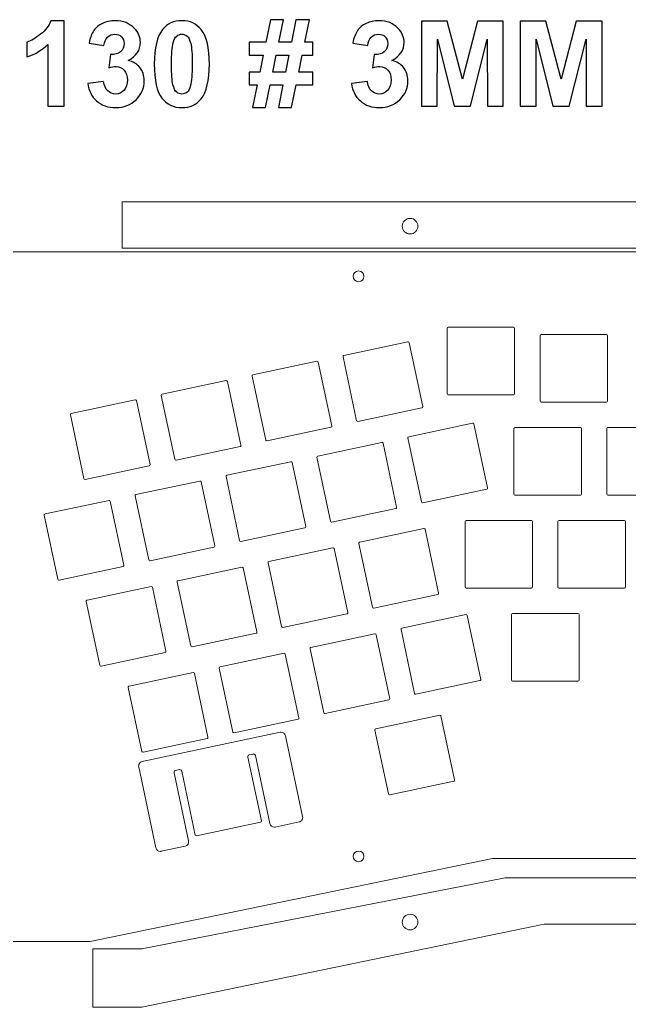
# Model space of a CAD drawing. Header units: centimetres. Extents: x -92.9 to 6.4, y -8.9 to 16.9.
# Drawn here: x -76.33 to -63.84, y -3.35 to 16.9 of the extents above; entities that cross this region are included whole.
import ezdxf

# ---------------------------------------------------------------- set-up
doc = ezdxf.new("R2010")
doc.units = ezdxf.units.CM
doc.header["$MEASUREMENT"] = 0
doc.layers.add('CASE_LAYER', color=7, linetype='Continuous')

msp = doc.modelspace()

# ---------------------------------------------------------------- linework, layer by layer
at = {"layer": 'CASE_LAYER', "color": 250}
for points, knots in [([(-75.42122, 15.12643), (-75.42122, 15.12643), (-75.75418, 15.12643), (-75.75418, 15.12643), (-75.75418, 15.12643), (-75.75418, 16.38615), (-75.75418, 16.38615), (-75.87569, 16.27192), (-76.01908, 16.18726), (-76.18434, 16.13258), (-76.18434, 16.13258), (-76.18434, 16.43637), (-76.18434, 16.43637), (-76.09726, 16.46473), (-76.00288, 16.5186), (-75.90121, 16.59839), (-75.79914, 16.67778), (-75.72947, 16.77054), (-75.69139, 16.87626), (-75.69139, 16.87626), (-75.42122, 16.87626), (-75.42122, 16.87626), (-75.42122, 16.87626), (-75.42122, 15.12643), (-75.42122, 15.12643)], [0, 0, 0, 0, 0.125, 0.125, 0.125, 0.25, 0.25, 0.25, 0.375, 0.375, 0.375, 0.5, 0.5, 0.5, 0.625, 0.625, 0.625, 0.75, 0.75, 0.75, 0.875, 0.875, 0.875, 1, 1, 1, 1]), ([(-74.93233, 15.58779), (-74.93233, 15.58779), (-74.6091, 15.62708), (-74.6091, 15.62708), (-74.59897, 15.54445), (-74.57143, 15.48126), (-74.52646, 15.43751), (-74.4815, 15.39377), (-74.42723, 15.37189), (-74.36363, 15.37189), (-74.29518, 15.37189), (-74.23766, 15.39822), (-74.19068, 15.45047), (-74.14409, 15.50272), (-74.1206, 15.5732), (-74.1206, 15.66232), (-74.1206, 15.74616), (-74.14288, 15.813), (-74.18784, 15.86201), (-74.2328, 15.91102), (-74.28748, 15.93573), (-74.35229, 15.93573), (-74.39482, 15.93573), (-74.44545, 15.92722), (-74.50459, 15.91061), (-74.50459, 15.91061), (-74.46773, 16.18119), (-74.46773, 16.18119), (-74.37781, 16.17876), (-74.30936, 16.19861), (-74.26196, 16.24033), (-74.21457, 16.28164), (-74.19108, 16.33713), (-74.19108, 16.4064), (-74.19108, 16.46513), (-74.2085, 16.51171), (-74.24333, 16.54695), (-74.27817, 16.58179), (-74.32434, 16.5992), (-74.38227, 16.5992), (-74.43938, 16.5992), (-74.48798, 16.57936), (-74.52808, 16.53966), (-74.56859, 16.49997), (-74.59289, 16.44204), (-74.6018, 16.36589), (-74.6018, 16.36589), (-74.90802, 16.41815), (-74.90802, 16.41815), (-74.88656, 16.52427), (-74.85456, 16.60893), (-74.81122, 16.67252), (-74.76828, 16.73571), (-74.70793, 16.78553), (-74.63097, 16.82198), (-74.55401, 16.85803), (-74.46733, 16.87626), (-74.37173, 16.87626), (-74.20809, 16.87626), (-74.07686, 16.82401), (-73.97802, 16.7191), (-73.89661, 16.63323), (-73.8557, 16.53602), (-73.8557, 16.42787), (-73.8557, 16.27476), (-73.93914, 16.15203), (-74.10642, 16.06089), (-74.00678, 16.03942), (-73.92739, 15.99162), (-73.86744, 15.91709), (-73.8079, 15.84256), (-73.77793, 15.75264), (-73.77793, 15.64733), (-73.77793, 15.49462), (-73.83382, 15.3642), (-73.94521, 15.25645), (-74.0566, 15.14871), (-74.19513, 15.09484), (-74.3612, 15.09484), (-74.51836, 15.09484), (-74.64879, 15.1402), (-74.75208, 15.23134), (-74.85577, 15.32207), (-74.91572, 15.44075), (-74.93233, 15.58779)], [0, 0, 0, 0, 0.03571429, 0.03571429, 0.03571429, 0.07142857, 0.07142857, 0.07142857, 0.10714286, 0.10714286, 0.10714286, 0.14285714, 0.14285714, 0.14285714, 0.17857143, 0.17857143, 0.17857143, 0.21428571, 0.21428571, 0.21428571, 0.25, 0.25, 0.25, 0.28571429, 0.28571429, 0.28571429, 0.32142857, 0.32142857, 0.32142857, 0.35714286, 0.35714286, 0.35714286, 0.39285714, 0.39285714, 0.39285714, 0.42857143, 0.42857143, 0.42857143, 0.46428571, 0.46428571, 0.46428571, 0.5, 0.5, 0.5, 0.53571429, 0.53571429, 0.53571429, 0.57142857, 0.57142857, 0.57142857, 0.60714286, 0.60714286, 0.60714286, 0.64285714, 0.64285714, 0.64285714, 0.67857143, 0.67857143, 0.67857143, 0.71428571, 0.71428571, 0.71428571, 0.75, 0.75, 0.75, 0.78571429, 0.78571429, 0.78571429, 0.82142857, 0.82142857, 0.82142857, 0.85714286, 0.85714286, 0.85714286, 0.89285714, 0.89285714, 0.89285714, 0.92857143, 0.92857143, 0.92857143, 0.96428571, 0.96428571, 0.96428571, 1, 1, 1, 1]), ([(-73.0059, 16.87626), (-72.83739, 16.87626), (-72.70575, 16.81591), (-72.61057, 16.6952), (-72.49756, 16.55262), (-72.44085, 16.31567), (-72.44085, 15.98514), (-72.44085, 15.65502), (-72.49796, 15.41766), (-72.61178, 15.27346), (-72.70616, 15.15438), (-72.83739, 15.09484), (-73.0059, 15.09484), (-73.17521, 15.09484), (-73.31171, 15.16005), (-73.41541, 15.29048), (-73.5191, 15.4209), (-73.57095, 15.65381), (-73.57095, 15.98838), (-73.57095, 16.31688), (-73.51383, 16.55343), (-73.40001, 16.69763), (-73.30564, 16.81672), (-73.1744, 16.87626), (-73.0059, 16.87626)], [0, 0, 0, 0, 0.125, 0.125, 0.125, 0.25, 0.25, 0.25, 0.375, 0.375, 0.375, 0.5, 0.5, 0.5, 0.625, 0.625, 0.625, 0.75, 0.75, 0.75, 0.875, 0.875, 0.875, 1, 1, 1, 1]), ([(-71.46184, 15.55903), (-71.46184, 15.55903), (-71.62427, 15.55903), (-71.62427, 15.55903), (-71.62427, 15.55903), (-71.62427, 15.8215), (-71.62427, 15.8215), (-71.62427, 15.8215), (-71.40837, 15.8215), (-71.40837, 15.8215), (-71.40837, 15.8215), (-71.33708, 16.17147), (-71.33708, 16.17147), (-71.33708, 16.17147), (-71.62427, 16.17147), (-71.62427, 16.17147), (-71.62427, 16.17147), (-71.62427, 16.43394), (-71.62427, 16.43394), (-71.62427, 16.43394), (-71.28362, 16.43394), (-71.28362, 16.43394), (-71.28362, 16.43394), (-71.18924, 16.8957), (-71.18924, 16.8957), (-71.18924, 16.8957), (-70.9215, 16.8957), (-70.9215, 16.8957), (-70.9215, 16.8957), (-71.01547, 16.43394), (-71.01547, 16.43394), (-71.01547, 16.43394), (-70.76029, 16.43394), (-70.76029, 16.43394), (-70.76029, 16.43394), (-70.66915, 16.8957), (-70.66915, 16.8957), (-70.66915, 16.8957), (-70.39169, 16.8957), (-70.39169, 16.8957), (-70.39169, 16.8957), (-70.48566, 16.43394), (-70.48566, 16.43394), (-70.48566, 16.43394), (-70.32405, 16.43394), (-70.32405, 16.43394), (-70.32405, 16.43394), (-70.32405, 16.17147), (-70.32405, 16.17147), (-70.32405, 16.17147), (-70.53872, 16.17147), (-70.53872, 16.17147), (-70.53872, 16.17147), (-70.60961, 15.8215), (-70.60961, 15.8215), (-70.60961, 15.8215), (-70.32405, 15.8215), (-70.32405, 15.8215), (-70.32405, 15.8215), (-70.32405, 15.55903), (-70.32405, 15.55903), (-70.32405, 15.55903), (-70.66308, 15.55903), (-70.66308, 15.55903), (-70.66308, 15.55903), (-70.75664, 15.09727), (-70.75664, 15.09727), (-70.75664, 15.09727), (-71.02398, 15.09727), (-71.02398, 15.09727), (-71.02398, 15.09727), (-70.93284, 15.55903), (-70.93284, 15.55903), (-70.93284, 15.55903), (-71.1941, 15.55903), (-71.1941, 15.55903), (-71.1941, 15.55903), (-71.28848, 15.09727), (-71.28848, 15.09727), (-71.28848, 15.09727), (-71.55622, 15.09727), (-71.55622, 15.09727), (-71.55622, 15.09727), (-71.46184, 15.55903), (-71.46184, 15.55903)], [0, 0, 0, 0, 0.03571429, 0.03571429, 0.03571429, 0.07142857, 0.07142857, 0.07142857, 0.10714286, 0.10714286, 0.10714286, 0.14285714, 0.14285714, 0.14285714, 0.17857143, 0.17857143, 0.17857143, 0.21428571, 0.21428571, 0.21428571, 0.25, 0.25, 0.25, 0.28571429, 0.28571429, 0.28571429, 0.32142857, 0.32142857, 0.32142857, 0.35714286, 0.35714286, 0.35714286, 0.39285714, 0.39285714, 0.39285714, 0.42857143, 0.42857143, 0.42857143, 0.46428571, 0.46428571, 0.46428571, 0.5, 0.5, 0.5, 0.53571429, 0.53571429, 0.53571429, 0.57142857, 0.57142857, 0.57142857, 0.60714286, 0.60714286, 0.60714286, 0.64285714, 0.64285714, 0.64285714, 0.67857143, 0.67857143, 0.67857143, 0.71428571, 0.71428571, 0.71428571, 0.75, 0.75, 0.75, 0.78571429, 0.78571429, 0.78571429, 0.82142857, 0.82142857, 0.82142857, 0.85714286, 0.85714286, 0.85714286, 0.89285714, 0.89285714, 0.89285714, 0.92857143, 0.92857143, 0.92857143, 0.96428571, 0.96428571, 0.96428571, 1, 1, 1, 1]), ([(-69.52691, 15.58779), (-69.52691, 15.58779), (-69.20368, 15.62708), (-69.20368, 15.62708), (-69.19355, 15.54445), (-69.16601, 15.48126), (-69.12104, 15.43751), (-69.07608, 15.39377), (-69.02181, 15.37189), (-68.95821, 15.37189), (-68.88976, 15.37189), (-68.83224, 15.39822), (-68.78526, 15.45047), (-68.73867, 15.50272), (-68.71518, 15.5732), (-68.71518, 15.66232), (-68.71518, 15.74616), (-68.73746, 15.813), (-68.78242, 15.86201), (-68.82738, 15.91102), (-68.88206, 15.93573), (-68.94687, 15.93573), (-68.9894, 15.93573), (-69.04003, 15.92722), (-69.09917, 15.91061), (-69.09917, 15.91061), (-69.06231, 16.18119), (-69.06231, 16.18119), (-68.97239, 16.17876), (-68.90394, 16.19861), (-68.85654, 16.24033), (-68.80915, 16.28164), (-68.78566, 16.33713), (-68.78566, 16.4064), (-68.78566, 16.46513), (-68.80308, 16.51171), (-68.83791, 16.54695), (-68.87275, 16.58179), (-68.91892, 16.5992), (-68.97685, 16.5992), (-69.03396, 16.5992), (-69.08256, 16.57936), (-69.12266, 16.53966), (-69.16317, 16.49997), (-69.18747, 16.44204), (-69.19638, 16.36589), (-69.19638, 16.36589), (-69.5026, 16.41815), (-69.5026, 16.41815), (-69.48114, 16.52427), (-69.44914, 16.60893), (-69.4058, 16.67252), (-69.36286, 16.73571), (-69.30251, 16.78553), (-69.22555, 16.82198), (-69.14859, 16.85803), (-69.06191, 16.87626), (-68.96631, 16.87626), (-68.80267, 16.87626), (-68.67144, 16.82401), (-68.5726, 16.7191), (-68.49119, 16.63323), (-68.45028, 16.53602), (-68.45028, 16.42787), (-68.45028, 16.27476), (-68.53372, 16.15203), (-68.701, 16.06089), (-68.60136, 16.03942), (-68.52197, 15.99162), (-68.46202, 15.91709), (-68.40248, 15.84256), (-68.37251, 15.75264), (-68.37251, 15.64733), (-68.37251, 15.49462), (-68.4284, 15.3642), (-68.53979, 15.25645), (-68.65118, 15.14871), (-68.78971, 15.09484), (-68.95578, 15.09484), (-69.11294, 15.09484), (-69.24337, 15.1402), (-69.34666, 15.23134), (-69.45035, 15.32207), (-69.5103, 15.44075), (-69.52691, 15.58779)], [0, 0, 0, 0, 0.03571429, 0.03571429, 0.03571429, 0.07142857, 0.07142857, 0.07142857, 0.10714286, 0.10714286, 0.10714286, 0.14285714, 0.14285714, 0.14285714, 0.17857143, 0.17857143, 0.17857143, 0.21428571, 0.21428571, 0.21428571, 0.25, 0.25, 0.25, 0.28571429, 0.28571429, 0.28571429, 0.32142857, 0.32142857, 0.32142857, 0.35714286, 0.35714286, 0.35714286, 0.39285714, 0.39285714, 0.39285714, 0.42857143, 0.42857143, 0.42857143, 0.46428571, 0.46428571, 0.46428571, 0.5, 0.5, 0.5, 0.53571429, 0.53571429, 0.53571429, 0.57142857, 0.57142857, 0.57142857, 0.60714286, 0.60714286, 0.60714286, 0.64285714, 0.64285714, 0.64285714, 0.67857143, 0.67857143, 0.67857143, 0.71428571, 0.71428571, 0.71428571, 0.75, 0.75, 0.75, 0.78571429, 0.78571429, 0.78571429, 0.82142857, 0.82142857, 0.82142857, 0.85714286, 0.85714286, 0.85714286, 0.89285714, 0.89285714, 0.89285714, 0.92857143, 0.92857143, 0.92857143, 0.96428571, 0.96428571, 0.96428571, 1, 1, 1, 1]), ([(-68.09505, 15.12643), (-68.09505, 15.12643), (-68.09505, 16.86654), (-68.09505, 16.86654), (-68.09505, 16.86654), (-67.56726, 16.86654), (-67.56726, 16.86654), (-67.56726, 16.86654), (-67.25537, 15.67973), (-67.25537, 15.67973), (-67.25537, 15.67973), (-66.94713, 16.86654), (-66.94713, 16.86654), (-66.94713, 16.86654), (-66.41813, 16.86654), (-66.41813, 16.86654), (-66.41813, 16.86654), (-66.41813, 15.12643), (-66.41813, 15.12643), (-66.41813, 15.12643), (-66.74379, 15.12643), (-66.74379, 15.12643), (-66.74379, 15.12643), (-66.745, 16.49632), (-66.745, 16.49632), (-66.745, 16.49632), (-67.08808, 15.12643), (-67.08808, 15.12643), (-67.08808, 15.12643), (-67.42671, 15.12643), (-67.42671, 15.12643), (-67.42671, 15.12643), (-67.76817, 16.49632), (-67.76817, 16.49632), (-67.76817, 16.49632), (-67.76938, 15.12643), (-67.76938, 15.12643), (-67.76938, 15.12643), (-68.09505, 15.12643), (-68.09505, 15.12643)], [0, 0, 0, 0, 0.07692308, 0.07692308, 0.07692308, 0.15384615, 0.15384615, 0.15384615, 0.23076923, 0.23076923, 0.23076923, 0.30769231, 0.30769231, 0.30769231, 0.38461538, 0.38461538, 0.38461538, 0.46153846, 0.46153846, 0.46153846, 0.53846154, 0.53846154, 0.53846154, 0.61538462, 0.61538462, 0.61538462, 0.69230769, 0.69230769, 0.69230769, 0.76923077, 0.76923077, 0.76923077, 0.84615385, 0.84615385, 0.84615385, 0.92307692, 0.92307692, 0.92307692, 1, 1, 1, 1]), ([(-66.07059, 15.12643), (-66.07059, 15.12643), (-66.07059, 16.86654), (-66.07059, 16.86654), (-66.07059, 16.86654), (-65.5428, 16.86654), (-65.5428, 16.86654), (-65.5428, 16.86654), (-65.23091, 15.67973), (-65.23091, 15.67973), (-65.23091, 15.67973), (-64.92267, 16.86654), (-64.92267, 16.86654), (-64.92267, 16.86654), (-64.39367, 16.86654), (-64.39367, 16.86654), (-64.39367, 16.86654), (-64.39367, 15.12643), (-64.39367, 15.12643), (-64.39367, 15.12643), (-64.71933, 15.12643), (-64.71933, 15.12643), (-64.71933, 15.12643), (-64.72054, 16.49632), (-64.72054, 16.49632), (-64.72054, 16.49632), (-65.06362, 15.12643), (-65.06362, 15.12643), (-65.06362, 15.12643), (-65.40225, 15.12643), (-65.40225, 15.12643), (-65.40225, 15.12643), (-65.74371, 16.49632), (-65.74371, 16.49632), (-65.74371, 16.49632), (-65.74492, 15.12643), (-65.74492, 15.12643), (-65.74492, 15.12643), (-66.07059, 15.12643), (-66.07059, 15.12643)], [0, 0, 0, 0, 0.07692308, 0.07692308, 0.07692308, 0.15384615, 0.15384615, 0.15384615, 0.23076923, 0.23076923, 0.23076923, 0.30769231, 0.30769231, 0.30769231, 0.38461538, 0.38461538, 0.38461538, 0.46153846, 0.46153846, 0.46153846, 0.53846154, 0.53846154, 0.53846154, 0.61538462, 0.61538462, 0.61538462, 0.69230769, 0.69230769, 0.69230769, 0.76923077, 0.76923077, 0.76923077, 0.84615385, 0.84615385, 0.84615385, 0.92307692, 0.92307692, 0.92307692, 1, 1, 1, 1]), ([(-73.0059, 16.5992), (-73.04559, 16.5992), (-73.08124, 16.58624), (-73.11202, 16.56032), (-73.14321, 16.5348), (-73.16751, 16.48862), (-73.18453, 16.42179), (-73.20721, 16.33551), (-73.21855, 16.1897), (-73.21855, 15.98514), (-73.21855, 15.78019), (-73.20842, 15.63963), (-73.18817, 15.56308), (-73.16792, 15.48652), (-73.1424, 15.43549), (-73.11162, 15.40997), (-73.08083, 15.38445), (-73.04559, 15.37189), (-73.0059, 15.37189), (-72.9662, 15.37189), (-72.93056, 15.38485), (-72.89937, 15.41078), (-72.86858, 15.4363), (-72.84428, 15.48247), (-72.82727, 15.54931), (-72.80459, 15.63477), (-72.79324, 15.78019), (-72.79324, 15.98514), (-72.79324, 16.1897), (-72.80337, 16.33025), (-72.82362, 16.4068), (-72.84388, 16.48336), (-72.86939, 16.5348), (-72.90018, 16.56032), (-72.93096, 16.58624), (-72.9662, 16.5992), (-73.0059, 16.5992)], [0, 0, 0, 0, 0.08333333, 0.08333333, 0.08333333, 0.16666667, 0.16666667, 0.16666667, 0.25, 0.25, 0.25, 0.33333333, 0.33333333, 0.33333333, 0.41666667, 0.41666667, 0.41666667, 0.5, 0.5, 0.5, 0.58333333, 0.58333333, 0.58333333, 0.66666667, 0.66666667, 0.66666667, 0.75, 0.75, 0.75, 0.83333333, 0.83333333, 0.83333333, 0.91666667, 0.91666667, 0.91666667, 1, 1, 1, 1]), ([(-71.06934, 16.17147), (-71.06934, 16.17147), (-71.14063, 15.8215), (-71.14063, 15.8215), (-71.14063, 15.8215), (-70.88099, 15.8215), (-70.88099, 15.8215), (-70.88099, 15.8215), (-70.81214, 16.17147), (-70.81214, 16.17147), (-70.81214, 16.17147), (-71.06934, 16.17147), (-71.06934, 16.17147)], [0, 0, 0, 0, 0.25, 0.25, 0.25, 0.5, 0.5, 0.5, 0.75, 0.75, 0.75, 1, 1, 1, 1])]:
    msp.add_open_spline(points, degree=3, knots=knots, dxfattribs=at)
at = {"layer": 'CASE_LAYER', "lineweight": 9}
for points, knots in [([(-74.22717, 12.21403), (-74.22717, 12.21403), (-56.07798, 12.21406), (-56.07798, 12.21406), (-55.96752, 12.2141), (-55.87798, 12.12452), (-55.87798, 12.01406), (-55.87798, 12.01406), (-55.87798, 6.94624), (-55.87798, 6.94624), (-55.87798, 6.94624), (-54.92816, 6.94624), (-54.92816, 6.94624), (-54.92816, 6.94624), (-54.92816, 12.96403), (-54.92816, 12.96403), (-54.9282, 13.07449), (-55.0177, 13.16403), (-55.12816, 13.16403), (-55.12816, 13.16403), (-74.22717, 13.16403), (-74.22717, 13.16403), (-74.22717, 13.16403), (-74.22717, 12.21403), (-74.22717, 12.21403)], [0, 0, 0, 0, 0.125, 0.125, 0.125, 0.25, 0.25, 0.25, 0.375, 0.375, 0.375, 0.5, 0.5, 0.5, 0.625, 0.625, 0.625, 0.75, 0.75, 0.75, 0.875, 0.875, 0.875, 1, 1, 1, 1]), ([(-68.32716, 12.50403), (-68.32716, 12.50403), (-68.32716, 12.50403), (-68.32716, 12.50403), (-68.41516, 12.50403), (-68.48716, 12.57603), (-68.48716, 12.66403), (-68.48716, 12.66403), (-68.48716, 12.66403), (-68.48716, 12.66403), (-68.48716, 12.75203), (-68.41516, 12.82403), (-68.32716, 12.82403), (-68.32716, 12.82403), (-68.32716, 12.82403), (-68.32716, 12.82403), (-68.23916, 12.82403), (-68.16716, 12.75203), (-68.16716, 12.66403), (-68.16716, 12.66403), (-68.16716, 12.66403), (-68.16716, 12.66403), (-68.16716, 12.57603), (-68.23916, 12.50403), (-68.32716, 12.50403)], [0, 0, 0, 0, 0.125, 0.125, 0.125, 0.25, 0.25, 0.25, 0.375, 0.375, 0.375, 0.5, 0.5, 0.5, 0.625, 0.625, 0.625, 0.75, 0.75, 0.75, 0.875, 0.875, 0.875, 1, 1, 1, 1]), ([(-56.18382, -0.30028), (-56.18382, -0.30028), (-66.63666, -0.30028), (-66.63666, -0.30028), (-66.63666, -0.30028), (-74.88282, -2.00048), (-74.88282, -2.00048), (-74.88282, -2.00048), (-76.88282, -2.00048), (-76.88282, -2.00048), (-76.88282, -2.00048), (-85.12899, -0.30028), (-85.12899, -0.30028), (-85.12899, -0.30028), (-91.69256, -0.30028), (-91.69256, -0.30028), (-91.80302, -0.30028), (-91.89256, -0.21074), (-91.89256, -0.10028), (-91.89256, -0.10028), (-91.89256, 11.93547), (-91.89256, 11.93547), (-91.89256, 12.04593), (-91.80302, 12.13547), (-91.69256, 12.13547), (-91.69256, 12.13547), (-56.18382, 12.13547), (-56.18382, 12.13547), (-56.07336, 12.13547), (-55.98382, 12.04593), (-55.98382, 11.93547), (-55.98382, 11.93547), (-55.98382, -0.10028), (-55.98382, -0.10028), (-55.98382, -0.21074), (-56.07336, -0.30028), (-56.18382, -0.30028)], [0, 0, 0, 0, 0.08333333, 0.08333333, 0.08333333, 0.16666667, 0.16666667, 0.16666667, 0.25, 0.25, 0.25, 0.33333333, 0.33333333, 0.33333333, 0.41666667, 0.41666667, 0.41666667, 0.5, 0.5, 0.5, 0.58333333, 0.58333333, 0.58333333, 0.66666667, 0.66666667, 0.66666667, 0.75, 0.75, 0.75, 0.83333333, 0.83333333, 0.83333333, 0.91666667, 0.91666667, 0.91666667, 1, 1, 1, 1]), ([(-69.38282, 11.52547), (-69.38282, 11.52547), (-69.38282, 11.52547), (-69.38282, 11.52547), (-69.44332, 11.52547), (-69.49282, 11.57497), (-69.49282, 11.63547), (-69.49282, 11.63547), (-69.49282, 11.63547), (-69.49282, 11.63547), (-69.49282, 11.69597), (-69.44332, 11.74547), (-69.38282, 11.74547), (-69.38282, 11.74547), (-69.38282, 11.74547), (-69.38282, 11.74547), (-69.32232, 11.74547), (-69.27282, 11.69597), (-69.27282, 11.63547), (-69.27282, 11.63547), (-69.27282, 11.63547), (-69.27282, 11.63547), (-69.27282, 11.57497), (-69.32232, 11.52547), (-69.38282, 11.52547)], [0, 0, 0, 0, 0.125, 0.125, 0.125, 0.25, 0.25, 0.25, 0.375, 0.375, 0.375, 0.5, 0.5, 0.5, 0.625, 0.625, 0.625, 0.75, 0.75, 0.75, 0.875, 0.875, 0.875, 1, 1, 1, 1]), ([(-67.54681, 9.206), (-67.55921, 9.206), (-67.56931, 9.21611), (-67.56931, 9.22851), (-67.56931, 9.22851), (-67.56931, 10.56851), (-67.56931, 10.56851), (-67.56931, 10.58092), (-67.55921, 10.59101), (-67.54681, 10.59101), (-67.54681, 10.59101), (-66.20681, 10.59101), (-66.20681, 10.59101), (-66.1944, 10.59101), (-66.18431, 10.58092), (-66.18431, 10.56851), (-66.18431, 10.56851), (-66.18431, 9.22851), (-66.18431, 9.22851), (-66.18431, 9.21611), (-66.1944, 9.206), (-66.20681, 9.206), (-66.20681, 9.206), (-67.54681, 9.206), (-67.54681, 9.206)], [0, 0, 0, 0, 0.125, 0.125, 0.125, 0.25, 0.25, 0.25, 0.375, 0.375, 0.375, 0.5, 0.5, 0.5, 0.625, 0.625, 0.625, 0.75, 0.75, 0.75, 0.875, 0.875, 0.875, 1, 1, 1, 1]), ([(-65.64181, 9.05596), (-65.65421, 9.05596), (-65.66431, 9.06607), (-65.66431, 9.07848), (-65.66431, 9.07848), (-65.66431, 10.41846), (-65.66431, 10.41846), (-65.66431, 10.43087), (-65.65421, 10.44098), (-65.64181, 10.44098), (-65.64181, 10.44098), (-64.30181, 10.44098), (-64.30181, 10.44098), (-64.2894, 10.44098), (-64.27931, 10.43087), (-64.27931, 10.41846), (-64.27931, 10.41846), (-64.27931, 9.07848), (-64.27931, 9.07848), (-64.27931, 9.06607), (-64.2894, 9.05596), (-64.30181, 9.05596), (-64.30181, 9.05596), (-65.64181, 9.05596), (-65.64181, 9.05596)], [0, 0, 0, 0, 0.125, 0.125, 0.125, 0.25, 0.25, 0.25, 0.375, 0.375, 0.375, 0.5, 0.5, 0.5, 0.625, 0.625, 0.625, 0.75, 0.75, 0.75, 0.875, 0.875, 0.875, 1, 1, 1, 1]), ([(-69.40089, 8.65933), (-69.41143, 8.65933), (-69.42067, 8.66682), (-69.42287, 8.67716), (-69.42287, 8.67716), (-69.70148, 9.98788), (-69.70148, 9.98788), (-69.70272, 9.99375), (-69.70161, 9.99976), (-69.69834, 10.00481), (-69.69507, 10.00984), (-69.69004, 10.01332), (-69.68415, 10.01456), (-69.68415, 10.01456), (-68.37343, 10.29317), (-68.37343, 10.29317), (-68.37188, 10.29349), (-68.37029, 10.29367), (-68.36871, 10.29367), (-68.3582, 10.29367), (-68.34897, 10.28617), (-68.34676, 10.27582), (-68.34676, 10.27582), (-68.06816, 8.9651), (-68.06816, 8.9651), (-68.06557, 8.95297), (-68.07332, 8.94102), (-68.08545, 8.93843), (-68.08545, 8.93843), (-69.39617, 8.65983), (-69.39617, 8.65983), (-69.39772, 8.6595), (-69.39934, 8.65933), (-69.40089, 8.65933)], [0, 0, 0, 0, 0.09090909, 0.09090909, 0.09090909, 0.18181818, 0.18181818, 0.18181818, 0.27272727, 0.27272727, 0.27272727, 0.36363636, 0.36363636, 0.36363636, 0.45454545, 0.45454545, 0.45454545, 0.54545455, 0.54545455, 0.54545455, 0.63636364, 0.63636364, 0.63636364, 0.72727273, 0.72727273, 0.72727273, 0.81818182, 0.81818182, 0.81818182, 0.90909091, 0.90909091, 0.90909091, 1, 1, 1, 1]), ([(-71.26427, 8.26325), (-71.27482, 8.26325), (-71.28405, 8.27074), (-71.28625, 8.28109), (-71.28625, 8.28109), (-71.56486, 9.59181), (-71.56486, 9.59181), (-71.56744, 9.60392), (-71.55966, 9.61589), (-71.54753, 9.61848), (-71.54753, 9.61848), (-70.23681, 9.89708), (-70.23681, 9.89708), (-70.23526, 9.89741), (-70.23367, 9.89758), (-70.23209, 9.89758), (-70.22155, 9.89758), (-70.21231, 9.89009), (-70.21011, 9.87975), (-70.21011, 9.87975), (-69.93151, 8.56903), (-69.93151, 8.56903), (-69.92892, 8.55691), (-69.93671, 8.54493), (-69.94883, 8.54235), (-69.94883, 8.54235), (-71.25955, 8.26375), (-71.25955, 8.26375), (-71.26111, 8.26342), (-71.26269, 8.26325), (-71.26427, 8.26325)], [0, 0, 0, 0, 0.1, 0.1, 0.1, 0.2, 0.2, 0.2, 0.3, 0.3, 0.3, 0.4, 0.4, 0.4, 0.5, 0.5, 0.5, 0.6, 0.6, 0.6, 0.7, 0.7, 0.7, 0.8, 0.8, 0.8, 0.9, 0.9, 0.9, 1, 1, 1, 1]), ([(-73.12766, 7.86718), (-73.13817, 7.86718), (-73.1474, 7.87467), (-73.1496, 7.88503), (-73.1496, 7.88503), (-73.42821, 9.19573), (-73.42821, 9.19573), (-73.43079, 9.20786), (-73.42304, 9.21983), (-73.41091, 9.22241), (-73.41091, 9.22241), (-72.10019, 9.50102), (-72.10019, 9.50102), (-72.09864, 9.50134), (-72.09706, 9.50152), (-72.09547, 9.50152), (-72.08493, 9.50152), (-72.0757, 9.49402), (-72.07349, 9.48367), (-72.07349, 9.48367), (-71.79489, 8.17297), (-71.79489, 8.17297), (-71.79365, 8.16709), (-71.79475, 8.16108), (-71.79802, 8.15604), (-71.8013, 8.15101), (-71.80633, 8.14753), (-71.81222, 8.14629), (-71.81222, 8.14629), (-73.12294, 7.86768), (-73.12294, 7.86768), (-73.12449, 7.86735), (-73.12607, 7.86718), (-73.12766, 7.86718)], [0, 0, 0, 0, 0.09090909, 0.09090909, 0.09090909, 0.18181818, 0.18181818, 0.18181818, 0.27272727, 0.27272727, 0.27272727, 0.36363636, 0.36363636, 0.36363636, 0.45454545, 0.45454545, 0.45454545, 0.54545455, 0.54545455, 0.54545455, 0.63636364, 0.63636364, 0.63636364, 0.72727273, 0.72727273, 0.72727273, 0.81818182, 0.81818182, 0.81818182, 0.90909091, 0.90909091, 0.90909091, 1, 1, 1, 1]), ([(-74.99101, 7.47112), (-75.00155, 7.47112), (-75.0108, 7.47861), (-75.01299, 7.48894), (-75.01299, 7.48894), (-75.29159, 8.79967), (-75.29159, 8.79967), (-75.29418, 8.81179), (-75.28639, 8.82376), (-75.27425, 8.82635), (-75.27425, 8.82635), (-73.96354, 9.10494), (-73.96354, 9.10494), (-73.96199, 9.10526), (-73.96041, 9.10543), (-73.95884, 9.10543), (-73.9483, 9.10543), (-73.93905, 9.09794), (-73.93686, 9.08761), (-73.93686, 9.08761), (-73.65827, 7.77689), (-73.65827, 7.77689), (-73.65569, 7.76476), (-73.66344, 7.7528), (-73.67557, 7.75022), (-73.67557, 7.75022), (-74.9863, 7.47162), (-74.9863, 7.47162), (-74.98785, 7.47129), (-74.98944, 7.47112), (-74.99101, 7.47112)], [0, 0, 0, 0, 0.1, 0.1, 0.1, 0.2, 0.2, 0.2, 0.3, 0.3, 0.3, 0.4, 0.4, 0.4, 0.5, 0.5, 0.5, 0.6, 0.6, 0.6, 0.7, 0.7, 0.7, 0.8, 0.8, 0.8, 0.9, 0.9, 0.9, 1, 1, 1, 1]), ([(-68.07315, 6.99399), (-68.08369, 6.99399), (-68.09293, 7.00148), (-68.09513, 7.01183), (-68.09513, 7.01183), (-68.37374, 8.32254), (-68.37374, 8.32254), (-68.37632, 8.33466), (-68.36853, 8.34664), (-68.35641, 8.34922), (-68.35641, 8.34922), (-67.04569, 8.62782), (-67.04569, 8.62782), (-67.04414, 8.62815), (-67.04255, 8.62832), (-67.04097, 8.62832), (-67.03042, 8.62832), (-67.02119, 8.62083), (-67.01899, 8.61048), (-67.01899, 8.61048), (-66.74038, 7.29977), (-66.74038, 7.29977), (-66.7378, 7.28765), (-66.74558, 7.27568), (-66.75771, 7.27309), (-66.75771, 7.27309), (-68.06843, 6.99449), (-68.06843, 6.99449), (-68.06998, 6.99416), (-68.07157, 6.99399), (-68.07315, 6.99399)], [0, 0, 0, 0, 0.1, 0.1, 0.1, 0.2, 0.2, 0.2, 0.3, 0.3, 0.3, 0.4, 0.4, 0.4, 0.5, 0.5, 0.5, 0.6, 0.6, 0.6, 0.7, 0.7, 0.7, 0.8, 0.8, 0.8, 0.9, 0.9, 0.9, 1, 1, 1, 1]), ([(-66.1778, 7.15096), (-66.1902, 7.15096), (-66.20029, 7.16107), (-66.20029, 7.17348), (-66.20029, 7.17348), (-66.20029, 8.51346), (-66.20029, 8.51346), (-66.20029, 8.52587), (-66.1902, 8.53598), (-66.1778, 8.53598), (-66.1778, 8.53598), (-64.83779, 8.53598), (-64.83779, 8.53598), (-64.82539, 8.53598), (-64.81533, 8.52587), (-64.81533, 8.51346), (-64.81533, 8.51346), (-64.81533, 7.17348), (-64.81533, 7.17348), (-64.81533, 7.16107), (-64.82539, 7.15096), (-64.83779, 7.15096), (-64.83779, 7.15096), (-66.1778, 7.15096), (-66.1778, 7.15096)], [0, 0, 0, 0, 0.125, 0.125, 0.125, 0.25, 0.25, 0.25, 0.375, 0.375, 0.375, 0.5, 0.5, 0.5, 0.625, 0.625, 0.625, 0.75, 0.75, 0.75, 0.875, 0.875, 0.875, 1, 1, 1, 1]), ([(-64.2728, 7.15096), (-64.2852, 7.15096), (-64.29529, 7.16107), (-64.29529, 7.17348), (-64.29529, 7.17348), (-64.29529, 8.51346), (-64.29529, 8.51346), (-64.29529, 8.52587), (-64.2852, 8.53598), (-64.2728, 8.53598), (-64.2728, 8.53598), (-62.93279, 8.53598), (-62.93279, 8.53598), (-62.92039, 8.53598), (-62.91033, 8.52587), (-62.91033, 8.51346), (-62.91033, 8.51346), (-62.91033, 7.17348), (-62.91033, 7.17348), (-62.91033, 7.16107), (-62.92039, 7.15096), (-62.93279, 7.15096), (-62.93279, 7.15096), (-64.2728, 7.15096), (-64.2728, 7.15096)], [0, 0, 0, 0, 0.125, 0.125, 0.125, 0.25, 0.25, 0.25, 0.375, 0.375, 0.375, 0.5, 0.5, 0.5, 0.625, 0.625, 0.625, 0.75, 0.75, 0.75, 0.875, 0.875, 0.875, 1, 1, 1, 1]), ([(-69.93653, 6.59792), (-69.94708, 6.59792), (-69.95631, 6.60541), (-69.95848, 6.61573), (-69.95848, 6.61573), (-70.23709, 7.92647), (-70.23709, 7.92647), (-70.23967, 7.9386), (-70.23192, 7.95057), (-70.21979, 7.95315), (-70.21979, 7.95315), (-68.90907, 8.23174), (-68.90907, 8.23174), (-68.90752, 8.23207), (-68.9059, 8.23224), (-68.90435, 8.23224), (-68.89381, 8.23224), (-68.88458, 8.22475), (-68.88237, 8.21441), (-68.88237, 8.21441), (-68.60377, 6.90369), (-68.60377, 6.90369), (-68.60253, 6.89782), (-68.60363, 6.89179), (-68.6069, 6.88676), (-68.61017, 6.88173), (-68.6152, 6.87827), (-68.62109, 6.87703), (-68.62109, 6.87703), (-69.93182, 6.59842), (-69.93182, 6.59842), (-69.93337, 6.59809), (-69.93495, 6.59792), (-69.93653, 6.59792)], [0, 0, 0, 0, 0.09090909, 0.09090909, 0.09090909, 0.18181818, 0.18181818, 0.18181818, 0.27272727, 0.27272727, 0.27272727, 0.36363636, 0.36363636, 0.36363636, 0.45454545, 0.45454545, 0.45454545, 0.54545455, 0.54545455, 0.54545455, 0.63636364, 0.63636364, 0.63636364, 0.72727273, 0.72727273, 0.72727273, 0.81818182, 0.81818182, 0.81818182, 0.90909091, 0.90909091, 0.90909091, 1, 1, 1, 1]), ([(-71.79988, 6.20184), (-71.81043, 6.20184), (-71.81966, 6.20933), (-71.82186, 6.21968), (-71.82186, 6.21968), (-72.10047, 7.53041), (-72.10047, 7.53041), (-72.10171, 7.53628), (-72.10061, 7.54227), (-72.09733, 7.54732), (-72.09406, 7.55235), (-72.08903, 7.55583), (-72.08314, 7.55707), (-72.08314, 7.55707), (-70.77242, 7.83568), (-70.77242, 7.83568), (-70.77087, 7.836), (-70.76928, 7.83618), (-70.7677, 7.83618), (-70.75719, 7.83618), (-70.74796, 7.82868), (-70.74575, 7.81835), (-70.74575, 7.81835), (-70.46715, 6.50763), (-70.46715, 6.50763), (-70.46456, 6.4955), (-70.47232, 6.48353), (-70.48444, 6.48094), (-70.48444, 6.48094), (-71.79516, 6.20234), (-71.79516, 6.20234), (-71.79671, 6.20201), (-71.7983, 6.20184), (-71.79988, 6.20184)], [0, 0, 0, 0, 0.09090909, 0.09090909, 0.09090909, 0.18181818, 0.18181818, 0.18181818, 0.27272727, 0.27272727, 0.27272727, 0.36363636, 0.36363636, 0.36363636, 0.45454545, 0.45454545, 0.45454545, 0.54545455, 0.54545455, 0.54545455, 0.63636364, 0.63636364, 0.63636364, 0.72727273, 0.72727273, 0.72727273, 0.81818182, 0.81818182, 0.81818182, 0.90909091, 0.90909091, 0.90909091, 1, 1, 1, 1]), ([(-73.66327, 5.80577), (-73.67381, 5.80577), (-73.68304, 5.81327), (-73.68525, 5.8236), (-73.68525, 5.8236), (-73.96383, 7.13432), (-73.96383, 7.13432), (-73.96509, 7.1402), (-73.96397, 7.14621), (-73.9607, 7.15126), (-73.95743, 7.15629), (-73.9524, 7.15977), (-73.94651, 7.16101), (-73.94651, 7.16101), (-72.6358, 7.43961), (-72.6358, 7.43961), (-72.63425, 7.43994), (-72.63267, 7.44011), (-72.63108, 7.44011), (-72.62054, 7.44011), (-72.61131, 7.43262), (-72.6091, 7.42226), (-72.6091, 7.42226), (-72.3305, 6.11154), (-72.3305, 6.11154), (-72.32926, 6.10569), (-72.33036, 6.09967), (-72.33363, 6.09463), (-72.33691, 6.0896), (-72.34197, 6.08612), (-72.34783, 6.08488), (-72.34783, 6.08488), (-73.65855, 5.80627), (-73.65855, 5.80627), (-73.6601, 5.80595), (-73.66168, 5.80577), (-73.66327, 5.80577)], [0, 0, 0, 0, 0.08333333, 0.08333333, 0.08333333, 0.16666667, 0.16666667, 0.16666667, 0.25, 0.25, 0.25, 0.33333333, 0.33333333, 0.33333333, 0.41666667, 0.41666667, 0.41666667, 0.5, 0.5, 0.5, 0.58333333, 0.58333333, 0.58333333, 0.66666667, 0.66666667, 0.66666667, 0.75, 0.75, 0.75, 0.83333333, 0.83333333, 0.83333333, 0.91666667, 0.91666667, 0.91666667, 1, 1, 1, 1]), ([(-75.52663, 5.40971), (-75.53717, 5.40971), (-75.54643, 5.4172), (-75.54861, 5.42754), (-75.54861, 5.42754), (-75.82722, 6.73826), (-75.82722, 6.73826), (-75.82848, 6.74413), (-75.82736, 6.75014), (-75.82408, 6.75519), (-75.82081, 6.76022), (-75.81576, 6.76368), (-75.80989, 6.76492), (-75.80989, 6.76492), (-74.49915, 7.04353), (-74.49915, 7.04353), (-74.4976, 7.04385), (-74.49602, 7.04403), (-74.49445, 7.04403), (-74.48392, 7.04403), (-74.47467, 7.03653), (-74.47249, 7.0262), (-74.47249, 7.0262), (-74.19388, 5.71548), (-74.19388, 5.71548), (-74.1913, 5.70335), (-74.19907, 5.69138), (-74.21121, 5.6888), (-74.21121, 5.6888), (-75.52193, 5.41021), (-75.52193, 5.41021), (-75.52348, 5.40988), (-75.52507, 5.40971), (-75.52663, 5.40971)], [0, 0, 0, 0, 0.09090909, 0.09090909, 0.09090909, 0.18181818, 0.18181818, 0.18181818, 0.27272727, 0.27272727, 0.27272727, 0.36363636, 0.36363636, 0.36363636, 0.45454545, 0.45454545, 0.45454545, 0.54545455, 0.54545455, 0.54545455, 0.63636364, 0.63636364, 0.63636364, 0.72727273, 0.72727273, 0.72727273, 0.81818182, 0.81818182, 0.81818182, 0.90909091, 0.90909091, 0.90909091, 1, 1, 1, 1]), ([(-67.1788, 5.24596), (-67.19121, 5.24596), (-67.2013, 5.25607), (-67.2013, 5.26848), (-67.2013, 5.26848), (-67.2013, 6.60846), (-67.2013, 6.60846), (-67.2013, 6.62087), (-67.19121, 6.63098), (-67.1788, 6.63098), (-67.1788, 6.63098), (-65.8388, 6.63098), (-65.8388, 6.63098), (-65.8264, 6.63098), (-65.8163, 6.62087), (-65.8163, 6.60846), (-65.8163, 6.60846), (-65.8163, 5.26848), (-65.8163, 5.26848), (-65.8163, 5.25607), (-65.8264, 5.24596), (-65.8388, 5.24596), (-65.8388, 5.24596), (-67.1788, 5.24596), (-67.1788, 5.24596)], [0, 0, 0, 0, 0.125, 0.125, 0.125, 0.25, 0.25, 0.25, 0.375, 0.375, 0.375, 0.5, 0.5, 0.5, 0.625, 0.625, 0.625, 0.75, 0.75, 0.75, 0.875, 0.875, 0.875, 1, 1, 1, 1]), ([(-65.2738, 5.24596), (-65.28621, 5.24596), (-65.2963, 5.25607), (-65.2963, 5.26848), (-65.2963, 5.26848), (-65.2963, 6.60846), (-65.2963, 6.60846), (-65.2963, 6.62087), (-65.28621, 6.63098), (-65.2738, 6.63098), (-65.2738, 6.63098), (-63.9338, 6.63098), (-63.9338, 6.63098), (-63.9214, 6.63098), (-63.9113, 6.62087), (-63.9113, 6.60846), (-63.9113, 6.60846), (-63.9113, 5.26848), (-63.9113, 5.26848), (-63.9113, 5.25607), (-63.9214, 5.24596), (-63.9338, 5.24596), (-63.9338, 5.24596), (-65.2738, 5.24596), (-65.2738, 5.24596)], [0, 0, 0, 0, 0.125, 0.125, 0.125, 0.25, 0.25, 0.25, 0.375, 0.375, 0.375, 0.5, 0.5, 0.5, 0.625, 0.625, 0.625, 0.75, 0.75, 0.75, 0.875, 0.875, 0.875, 1, 1, 1, 1]), ([(-69.07461, 4.83357), (-69.08515, 4.83357), (-69.09438, 4.84106), (-69.09659, 4.8514), (-69.09659, 4.8514), (-69.37519, 6.16212), (-69.37519, 6.16212), (-69.37643, 6.16799), (-69.37533, 6.174), (-69.37206, 6.17905), (-69.36878, 6.18408), (-69.36375, 6.18756), (-69.35786, 6.1888), (-69.35786, 6.1888), (-68.04714, 6.46739), (-68.04714, 6.46739), (-68.04559, 6.46771), (-68.04401, 6.46789), (-68.04242, 6.46789), (-68.03188, 6.46789), (-68.02265, 6.46039), (-68.02044, 6.45006), (-68.02044, 6.45006), (-67.74187, 5.13934), (-67.74187, 5.13934), (-67.73929, 5.12721), (-67.74704, 5.11524), (-67.75917, 5.11266), (-67.75917, 5.11266), (-69.06989, 4.83407), (-69.06989, 4.83407), (-69.07144, 4.83374), (-69.07306, 4.83357), (-69.07461, 4.83357)], [0, 0, 0, 0, 0.09090909, 0.09090909, 0.09090909, 0.18181818, 0.18181818, 0.18181818, 0.27272727, 0.27272727, 0.27272727, 0.36363636, 0.36363636, 0.36363636, 0.45454545, 0.45454545, 0.45454545, 0.54545455, 0.54545455, 0.54545455, 0.63636364, 0.63636364, 0.63636364, 0.72727273, 0.72727273, 0.72727273, 0.81818182, 0.81818182, 0.81818182, 0.90909091, 0.90909091, 0.90909091, 1, 1, 1, 1]), ([(-70.93799, 4.43749), (-70.94853, 4.43749), (-70.95776, 4.44498), (-70.95997, 4.45533), (-70.95997, 4.45533), (-71.23857, 5.76605), (-71.23857, 5.76605), (-71.24116, 5.77816), (-71.23337, 5.79013), (-71.22125, 5.79272), (-71.22125, 5.79272), (-69.91052, 6.07132), (-69.91052, 6.07132), (-69.90897, 6.07165), (-69.90739, 6.07182), (-69.9058, 6.07182), (-69.89526, 6.07182), (-69.88603, 6.06433), (-69.88382, 6.05399), (-69.88382, 6.05399), (-69.60522, 4.74327), (-69.60522, 4.74327), (-69.60398, 4.7374), (-69.60508, 4.73139), (-69.60836, 4.72634), (-69.61163, 4.72131), (-69.61666, 4.71783), (-69.62255, 4.71659), (-69.62255, 4.71659), (-70.93327, 4.43798), (-70.93327, 4.43798), (-70.93482, 4.43766), (-70.9364, 4.43749), (-70.93799, 4.43749)], [0, 0, 0, 0, 0.09090909, 0.09090909, 0.09090909, 0.18181818, 0.18181818, 0.18181818, 0.27272727, 0.27272727, 0.27272727, 0.36363636, 0.36363636, 0.36363636, 0.45454545, 0.45454545, 0.45454545, 0.54545455, 0.54545455, 0.54545455, 0.63636364, 0.63636364, 0.63636364, 0.72727273, 0.72727273, 0.72727273, 0.81818182, 0.81818182, 0.81818182, 0.90909091, 0.90909091, 0.90909091, 1, 1, 1, 1]), ([(-72.80134, 4.04142), (-72.81188, 4.04142), (-72.82111, 4.04891), (-72.82332, 4.05925), (-72.82332, 4.05925), (-73.10192, 5.36997), (-73.10192, 5.36997), (-73.10316, 5.37584), (-73.10206, 5.38185), (-73.09879, 5.3869), (-73.09552, 5.39193), (-73.09049, 5.39541), (-73.08459, 5.39665), (-73.08459, 5.39665), (-71.77391, 5.67526), (-71.77391, 5.67526), (-71.77236, 5.67558), (-71.77077, 5.67576), (-71.76919, 5.67576), (-71.75865, 5.67576), (-71.74941, 5.66826), (-71.74721, 5.65791), (-71.74721, 5.65791), (-71.4686, 4.34719), (-71.4686, 4.34719), (-71.46736, 4.34132), (-71.46847, 4.33532), (-71.47174, 4.33027), (-71.47501, 4.32524), (-71.48004, 4.32176), (-71.48593, 4.32052), (-71.48593, 4.32052), (-72.79662, 4.04192), (-72.79662, 4.04192), (-72.79817, 4.04159), (-72.79979, 4.04142), (-72.80134, 4.04142)], [0, 0, 0, 0, 0.08333333, 0.08333333, 0.08333333, 0.16666667, 0.16666667, 0.16666667, 0.25, 0.25, 0.25, 0.33333333, 0.33333333, 0.33333333, 0.41666667, 0.41666667, 0.41666667, 0.5, 0.5, 0.5, 0.58333333, 0.58333333, 0.58333333, 0.66666667, 0.66666667, 0.66666667, 0.75, 0.75, 0.75, 0.83333333, 0.83333333, 0.83333333, 0.91666667, 0.91666667, 0.91666667, 1, 1, 1, 1]), ([(-74.66472, 3.64535), (-74.67526, 3.64535), (-74.68451, 3.65285), (-74.6867, 3.66318), (-74.6867, 3.66318), (-74.96531, 4.9739), (-74.96531, 4.9739), (-74.96656, 4.97978), (-74.96544, 4.98579), (-74.96217, 4.99082), (-74.9589, 4.99587), (-74.95385, 4.99933), (-74.94796, 5.00057), (-74.94796, 5.00057), (-73.63726, 5.27917), (-73.63726, 5.27917), (-73.63571, 5.2795), (-73.63412, 5.27967), (-73.63254, 5.27967), (-73.62199, 5.27967), (-73.61276, 5.27218), (-73.61056, 5.26184), (-73.61056, 5.26184), (-73.33195, 3.95112), (-73.33195, 3.95112), (-73.32937, 3.939), (-73.33715, 3.92703), (-73.34928, 3.92444), (-73.34928, 3.92444), (-74.66002, 3.64585), (-74.66002, 3.64585), (-74.66157, 3.64553), (-74.66315, 3.64535), (-74.66472, 3.64535)], [0, 0, 0, 0, 0.09090909, 0.09090909, 0.09090909, 0.18181818, 0.18181818, 0.18181818, 0.27272727, 0.27272727, 0.27272727, 0.36363636, 0.36363636, 0.36363636, 0.45454545, 0.45454545, 0.45454545, 0.54545455, 0.54545455, 0.54545455, 0.63636364, 0.63636364, 0.63636364, 0.72727273, 0.72727273, 0.72727273, 0.81818182, 0.81818182, 0.81818182, 0.90909091, 0.90909091, 0.90909091, 1, 1, 1, 1]), ([(-68.21271, 3.06921), (-68.22322, 3.06921), (-68.23245, 3.07671), (-68.23466, 3.08704), (-68.23466, 3.08704), (-68.51326, 4.39776), (-68.51326, 4.39776), (-68.51585, 4.40989), (-68.50809, 4.42184), (-68.49597, 4.42443), (-68.49597, 4.42443), (-67.18525, 4.70303), (-67.18525, 4.70303), (-67.1837, 4.70336), (-67.18208, 4.70353), (-67.18053, 4.70353), (-67.16999, 4.70353), (-67.16075, 4.69604), (-67.15855, 4.6857), (-67.15855, 4.6857), (-66.87994, 3.37498), (-66.87994, 3.37498), (-66.8787, 3.36911), (-66.87981, 3.3631), (-66.88308, 3.35805), (-66.88635, 3.35302), (-66.89138, 3.34954), (-66.89727, 3.3483), (-66.89727, 3.3483), (-68.20799, 3.06971), (-68.20799, 3.06971), (-68.20954, 3.06939), (-68.21113, 3.06921), (-68.21271, 3.06921)], [0, 0, 0, 0, 0.09090909, 0.09090909, 0.09090909, 0.18181818, 0.18181818, 0.18181818, 0.27272727, 0.27272727, 0.27272727, 0.36363636, 0.36363636, 0.36363636, 0.45454545, 0.45454545, 0.45454545, 0.54545455, 0.54545455, 0.54545455, 0.63636364, 0.63636364, 0.63636364, 0.72727273, 0.72727273, 0.72727273, 0.81818182, 0.81818182, 0.81818182, 0.90909091, 0.90909091, 0.90909091, 1, 1, 1, 1]), ([(-66.2263, 3.34096), (-66.23871, 3.34096), (-66.2488, 3.35107), (-66.2488, 3.36348), (-66.2488, 3.36348), (-66.2488, 4.70346), (-66.2488, 4.70346), (-66.2488, 4.71587), (-66.23871, 4.72598), (-66.2263, 4.72598), (-66.2263, 4.72598), (-64.8863, 4.72598), (-64.8863, 4.72598), (-64.8739, 4.72598), (-64.8638, 4.71587), (-64.8638, 4.70346), (-64.8638, 4.70346), (-64.8638, 3.36348), (-64.8638, 3.36348), (-64.8638, 3.35107), (-64.8739, 3.34096), (-64.8863, 3.34096), (-64.8863, 3.34096), (-66.2263, 3.34096), (-66.2263, 3.34096)], [0, 0, 0, 0, 0.125, 0.125, 0.125, 0.25, 0.25, 0.25, 0.375, 0.375, 0.375, 0.5, 0.5, 0.5, 0.625, 0.625, 0.625, 0.75, 0.75, 0.75, 0.875, 0.875, 0.875, 1, 1, 1, 1]), ([(-74.82717, -3.34654), (-74.82717, -3.34654), (-73.82717, -3.34654), (-73.82717, -3.34654), (-73.82717, -3.34654), (-65.581, -1.64634), (-65.581, -1.64634), (-65.581, -1.64634), (-55.12816, -1.64634), (-55.12816, -1.64634), (-55.0177, -1.64633), (-54.92817, -1.5568), (-54.92816, -1.44634), (-54.92816, -1.44634), (-54.92816, 4.57162), (-54.92816, 4.57162), (-54.92816, 4.57162), (-55.87798, 4.57162), (-55.87798, 4.57162), (-55.87798, 4.57162), (-55.87798, -0.49634), (-55.87798, -0.49634), (-55.87803, -0.60679), (-55.96752, -0.69629), (-56.07798, -0.69634), (-56.07798, -0.69634), (-66.381, -0.69618), (-66.381, -0.69618), (-66.381, -0.69618), (-73.82717, -2.14798), (-73.82717, -2.14798), (-73.82717, -2.14798), (-74.82717, -2.14798), (-74.82717, -2.14798), (-74.82717, -2.14798), (-74.82717, -3.34654), (-74.82717, -3.34654)], [0, 0, 0, 0, 0.08333333, 0.08333333, 0.08333333, 0.16666667, 0.16666667, 0.16666667, 0.25, 0.25, 0.25, 0.33333333, 0.33333333, 0.33333333, 0.41666667, 0.41666667, 0.41666667, 0.5, 0.5, 0.5, 0.58333333, 0.58333333, 0.58333333, 0.66666667, 0.66666667, 0.66666667, 0.75, 0.75, 0.75, 0.83333333, 0.83333333, 0.83333333, 0.91666667, 0.91666667, 0.91666667, 1, 1, 1, 1]), ([(-70.07606, 2.67313), (-70.0866, 2.67313), (-70.09584, 2.68062), (-70.09804, 2.69098), (-70.09804, 2.69098), (-70.37665, 4.00168), (-70.37665, 4.00168), (-70.37789, 4.00755), (-70.37678, 4.01357), (-70.37351, 4.01861), (-70.37024, 4.02364), (-70.36521, 4.02712), (-70.35932, 4.02836), (-70.35932, 4.02836), (-69.0486, 4.30697), (-69.0486, 4.30697), (-69.04705, 4.3073), (-69.04546, 4.30747), (-69.04388, 4.30747), (-69.03337, 4.30747), (-69.02414, 4.29997), (-69.02193, 4.28962), (-69.02193, 4.28962), (-68.74333, 2.97892), (-68.74333, 2.97892), (-68.74074, 2.96679), (-68.74849, 2.95482), (-68.76062, 2.95224), (-68.76062, 2.95224), (-70.07134, 2.67363), (-70.07134, 2.67363), (-70.07289, 2.6733), (-70.07448, 2.67313), (-70.07606, 2.67313)], [0, 0, 0, 0, 0.09090909, 0.09090909, 0.09090909, 0.18181818, 0.18181818, 0.18181818, 0.27272727, 0.27272727, 0.27272727, 0.36363636, 0.36363636, 0.36363636, 0.45454545, 0.45454545, 0.45454545, 0.54545455, 0.54545455, 0.54545455, 0.63636364, 0.63636364, 0.63636364, 0.72727273, 0.72727273, 0.72727273, 0.81818182, 0.81818182, 0.81818182, 0.90909091, 0.90909091, 0.90909091, 1, 1, 1, 1]), ([(-71.93944, 2.27707), (-71.94999, 2.27707), (-71.95922, 2.28456), (-71.96142, 2.29489), (-71.96142, 2.29489), (-72.24003, 3.60562), (-72.24003, 3.60562), (-72.24261, 3.61774), (-72.23483, 3.62971), (-72.2227, 3.6323), (-72.2227, 3.6323), (-70.91198, 3.9109), (-70.91198, 3.9109), (-70.91043, 3.91123), (-70.90884, 3.9114), (-70.90726, 3.9114), (-70.89672, 3.9114), (-70.88748, 3.90391), (-70.88528, 3.89356), (-70.88528, 3.89356), (-70.60667, 2.58284), (-70.60667, 2.58284), (-70.60409, 2.57073), (-70.61188, 2.55875), (-70.624, 2.55617), (-70.624, 2.55617), (-71.93472, 2.27757), (-71.93472, 2.27757), (-71.93628, 2.27724), (-71.93786, 2.27707), (-71.93944, 2.27707)], [0, 0, 0, 0, 0.1, 0.1, 0.1, 0.2, 0.2, 0.2, 0.3, 0.3, 0.3, 0.4, 0.4, 0.4, 0.5, 0.5, 0.5, 0.6, 0.6, 0.6, 0.7, 0.7, 0.7, 0.8, 0.8, 0.8, 0.9, 0.9, 0.9, 1, 1, 1, 1]), ([(-73.80283, 1.88098), (-73.81334, 1.88098), (-73.82257, 1.88848), (-73.82477, 1.89883), (-73.82477, 1.89883), (-74.1034, 3.20955), (-74.1034, 3.20955), (-74.10465, 3.21542), (-74.10353, 3.22144), (-74.10026, 3.22647), (-74.09699, 3.23151), (-74.09194, 3.23497), (-74.08605, 3.23621), (-74.08605, 3.23621), (-72.77536, 3.51482), (-72.77536, 3.51482), (-72.77381, 3.51515), (-72.77219, 3.51532), (-72.77064, 3.51532), (-72.7601, 3.51532), (-72.75087, 3.50783), (-72.74866, 3.49749), (-72.74866, 3.49749), (-72.47006, 2.18677), (-72.47006, 2.18677), (-72.46882, 2.1809), (-72.46992, 2.17488), (-72.47319, 2.16984), (-72.47647, 2.16481), (-72.4815, 2.16133), (-72.48739, 2.16009), (-72.48739, 2.16009), (-73.79811, 1.88148), (-73.79811, 1.88148), (-73.79966, 1.88116), (-73.80124, 1.88098), (-73.80283, 1.88098)], [0, 0, 0, 0, 0.08333333, 0.08333333, 0.08333333, 0.16666667, 0.16666667, 0.16666667, 0.25, 0.25, 0.25, 0.33333333, 0.33333333, 0.33333333, 0.41666667, 0.41666667, 0.41666667, 0.5, 0.5, 0.5, 0.58333333, 0.58333333, 0.58333333, 0.66666667, 0.66666667, 0.66666667, 0.75, 0.75, 0.75, 0.83333333, 0.83333333, 0.83333333, 0.91666667, 0.91666667, 0.91666667, 1, 1, 1, 1]), ([(-68.74832, 1.00781), (-68.75886, 1.00781), (-68.7681, 1.0153), (-68.7703, 1.02563), (-68.7703, 1.02563), (-69.04887, 2.33636), (-69.04887, 2.33636), (-69.05146, 2.34848), (-69.0437, 2.36045), (-69.03158, 2.36304), (-69.03158, 2.36304), (-67.72086, 2.64163), (-67.72086, 2.64163), (-67.71931, 2.64195), (-67.71769, 2.64213), (-67.71614, 2.64213), (-67.70559, 2.64213), (-67.69636, 2.63463), (-67.69416, 2.6243), (-67.69416, 2.6243), (-67.41555, 1.31358), (-67.41555, 1.31358), (-67.41431, 1.3077), (-67.41541, 1.30169), (-67.41869, 1.29664), (-67.42196, 1.29161), (-67.42699, 1.28813), (-67.43288, 1.28689), (-67.43288, 1.28689), (-68.7436, 1.00831), (-68.7436, 1.00831), (-68.74515, 1.00798), (-68.74674, 1.00781), (-68.74832, 1.00781)], [0, 0, 0, 0, 0.09090909, 0.09090909, 0.09090909, 0.18181818, 0.18181818, 0.18181818, 0.27272727, 0.27272727, 0.27272727, 0.36363636, 0.36363636, 0.36363636, 0.45454545, 0.45454545, 0.45454545, 0.54545455, 0.54545455, 0.54545455, 0.63636364, 0.63636364, 0.63636364, 0.72727273, 0.72727273, 0.72727273, 0.81818182, 0.81818182, 0.81818182, 0.90909091, 0.90909091, 0.90909091, 1, 1, 1, 1]), ([(-73.44654, -0.15131), (-73.48988, -0.15131), (-73.52787, -0.1205), (-73.5369, -0.07804), (-73.5369, -0.07804), (-73.88911, 1.57895), (-73.88911, 1.57895), (-73.89426, 1.60314), (-73.88968, 1.62785), (-73.87621, 1.64858), (-73.86277, 1.6693), (-73.84203, 1.68353), (-73.81788, 1.68866), (-73.81788, 1.68866), (-70.99339, 2.28904), (-70.99339, 2.28904), (-70.98701, 2.2904), (-70.9805, 2.29107), (-70.97406, 2.29107), (-70.93069, 2.29107), (-70.89269, 2.26025), (-70.88366, 2.21779), (-70.88366, 2.21779), (-70.53147, 0.56079), (-70.53147, 0.56079), (-70.52634, 0.53664), (-70.53088, 0.51192), (-70.54435, 0.4912), (-70.55779, 0.47048), (-70.57853, 0.45623), (-70.60268, 0.4511), (-70.60268, 0.4511), (-71.09178, 0.34714), (-71.09178, 0.34714), (-71.09815, 0.34578), (-71.10466, 0.34509), (-71.11114, 0.34509), (-71.15445, 0.34509), (-71.19244, 0.37591), (-71.20147, 0.41837), (-71.20147, 0.41837), (-71.49847, 1.81568), (-71.49847, 1.81568), (-71.50212, 1.83289), (-71.51756, 1.84538), (-71.53513, 1.84538), (-71.53775, 1.84538), (-71.5404, 1.8451), (-71.54295, 1.84455), (-71.54295, 1.84455), (-71.62491, 1.82714), (-71.62491, 1.82714), (-71.63473, 1.82505), (-71.64313, 1.81928), (-71.64858, 1.81088), (-71.65405, 1.80247), (-71.65588, 1.79244), (-71.65381, 1.78264), (-71.65381, 1.78264), (-71.37521, 0.47192), (-71.37521, 0.47192), (-71.37262, 0.45981), (-71.38041, 0.44784), (-71.39254, 0.44526), (-71.39254, 0.44526), (-72.70326, 0.16665), (-72.70326, 0.16665), (-72.70481, 0.16632), (-72.70639, 0.16615), (-72.70798, 0.16615), (-72.71852, 0.16615), (-72.72775, 0.17365), (-72.72996, 0.18398), (-72.72996, 0.18398), (-73.00856, 1.4947), (-73.00856, 1.4947), (-73.01221, 1.51191), (-73.02761, 1.5244), (-73.04518, 1.5244), (-73.0478, 1.5244), (-73.05042, 1.52412), (-73.053, 1.52357), (-73.053, 1.52357), (-73.135, 1.50616), (-73.135, 1.50616), (-73.15522, 1.50185), (-73.16817, 1.4819), (-73.16387, 1.46166), (-73.16387, 1.46166), (-72.86686, 0.06438), (-72.86686, 0.06438), (-72.85625, 0.0145), (-72.88822, -0.03471), (-72.93811, -0.04531), (-72.93811, -0.04531), (-73.42717, -0.14926), (-73.42717, -0.14926), (-73.43355, -0.15062), (-73.44006, -0.15131), (-73.44654, -0.15131), (-73.44654, -0.15131), (-73.44654, -0.15131), (-73.44654, -0.15131)], [0, 0, 0, 0, 0.02941176, 0.02941176, 0.02941176, 0.05882353, 0.05882353, 0.05882353, 0.08823529, 0.08823529, 0.08823529, 0.11764706, 0.11764706, 0.11764706, 0.14705882, 0.14705882, 0.14705882, 0.17647059, 0.17647059, 0.17647059, 0.20588235, 0.20588235, 0.20588235, 0.23529412, 0.23529412, 0.23529412, 0.26470588, 0.26470588, 0.26470588, 0.29411765, 0.29411765, 0.29411765, 0.32352941, 0.32352941, 0.32352941, 0.35294118, 0.35294118, 0.35294118, 0.38235294, 0.38235294, 0.38235294, 0.41176471, 0.41176471, 0.41176471, 0.44117647, 0.44117647, 0.44117647, 0.47058824, 0.47058824, 0.47058824, 0.5, 0.5, 0.5, 0.52941176, 0.52941176, 0.52941176, 0.55882353, 0.55882353, 0.55882353, 0.58823529, 0.58823529, 0.58823529, 0.61764706, 0.61764706, 0.61764706, 0.64705882, 0.64705882, 0.64705882, 0.67647059, 0.67647059, 0.67647059, 0.70588235, 0.70588235, 0.70588235, 0.73529412, 0.73529412, 0.73529412, 0.76470588, 0.76470588, 0.76470588, 0.79411765, 0.79411765, 0.79411765, 0.82352941, 0.82352941, 0.82352941, 0.85294118, 0.85294118, 0.85294118, 0.88235294, 0.88235294, 0.88235294, 0.91176471, 0.91176471, 0.91176471, 0.94117647, 0.94117647, 0.94117647, 0.97058824, 0.97058824, 0.97058824, 1, 1, 1, 1]), ([(-69.38282, -0.36415), (-69.38282, -0.36415), (-69.38282, -0.36415), (-69.38282, -0.36415), (-69.44332, -0.36415), (-69.49282, -0.31465), (-69.49282, -0.25415), (-69.49282, -0.25415), (-69.49282, -0.25415), (-69.49282, -0.25415), (-69.49282, -0.19365), (-69.44332, -0.14415), (-69.38282, -0.14415), (-69.38282, -0.14415), (-69.38282, -0.14415), (-69.38282, -0.14415), (-69.32232, -0.14415), (-69.27282, -0.19365), (-69.27282, -0.25415), (-69.27282, -0.25415), (-69.27282, -0.25415), (-69.27282, -0.25415), (-69.27282, -0.31465), (-69.32232, -0.36415), (-69.38282, -0.36415)], [0, 0, 0, 0, 0.125, 0.125, 0.125, 0.25, 0.25, 0.25, 0.375, 0.375, 0.375, 0.5, 0.5, 0.5, 0.625, 0.625, 0.625, 0.75, 0.75, 0.75, 0.875, 0.875, 0.875, 1, 1, 1, 1]), ([(-68.32716, -1.76022), (-68.32716, -1.76022), (-68.32716, -1.76022), (-68.32716, -1.76022), (-68.41516, -1.76022), (-68.48716, -1.68822), (-68.48716, -1.60022), (-68.48716, -1.60022), (-68.48716, -1.60022), (-68.48716, -1.60022), (-68.48716, -1.51222), (-68.41516, -1.44022), (-68.32716, -1.44022), (-68.32716, -1.44022), (-68.32716, -1.44022), (-68.32716, -1.44022), (-68.23916, -1.44022), (-68.16716, -1.51222), (-68.16716, -1.60022), (-68.16716, -1.60022), (-68.16716, -1.60022), (-68.16716, -1.60022), (-68.16716, -1.68822), (-68.23916, -1.76022), (-68.32716, -1.76022)], [0, 0, 0, 0, 0.125, 0.125, 0.125, 0.25, 0.25, 0.25, 0.375, 0.375, 0.375, 0.5, 0.5, 0.5, 0.625, 0.625, 0.625, 0.75, 0.75, 0.75, 0.875, 0.875, 0.875, 1, 1, 1, 1])]:
    msp.add_open_spline(points, degree=3, knots=knots, dxfattribs=at)

doc.saveas('drawing.dxf')
